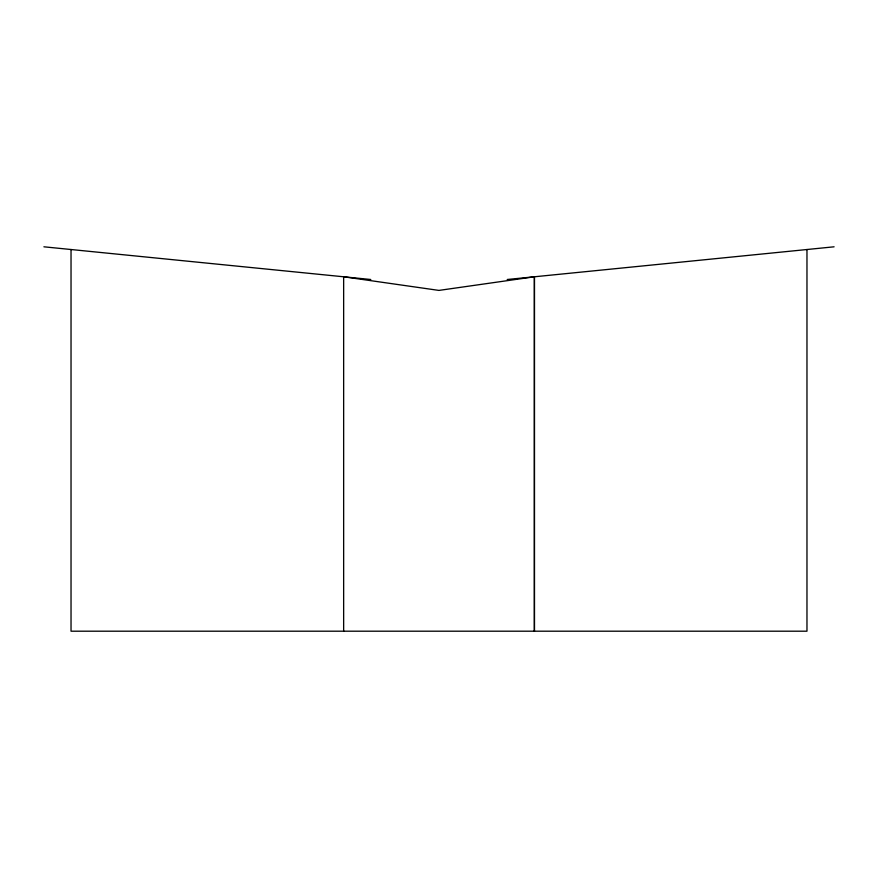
<?xml version="1.0" encoding="UTF-8"?>
<svg xmlns="http://www.w3.org/2000/svg" width="878" height="878" viewBox="0 0 878 878"><rect width="100%" height="100%" fill="white"/><g stroke="black" fill="none" stroke-linecap="round" stroke-linejoin="round"><path stroke-width="1.32" d="M507.221 279.5L834.1 246.806M43.9 246.806L370.779 279.5M806.97 249.517L806.97 631.194L71.03 631.194L71.03 249.517M534.482 631.194L534.482 276.779L438.934 290.409L343.649 276.779L343.649 631.194M534.351 276.779L534.351 631.194"/></g></svg>
